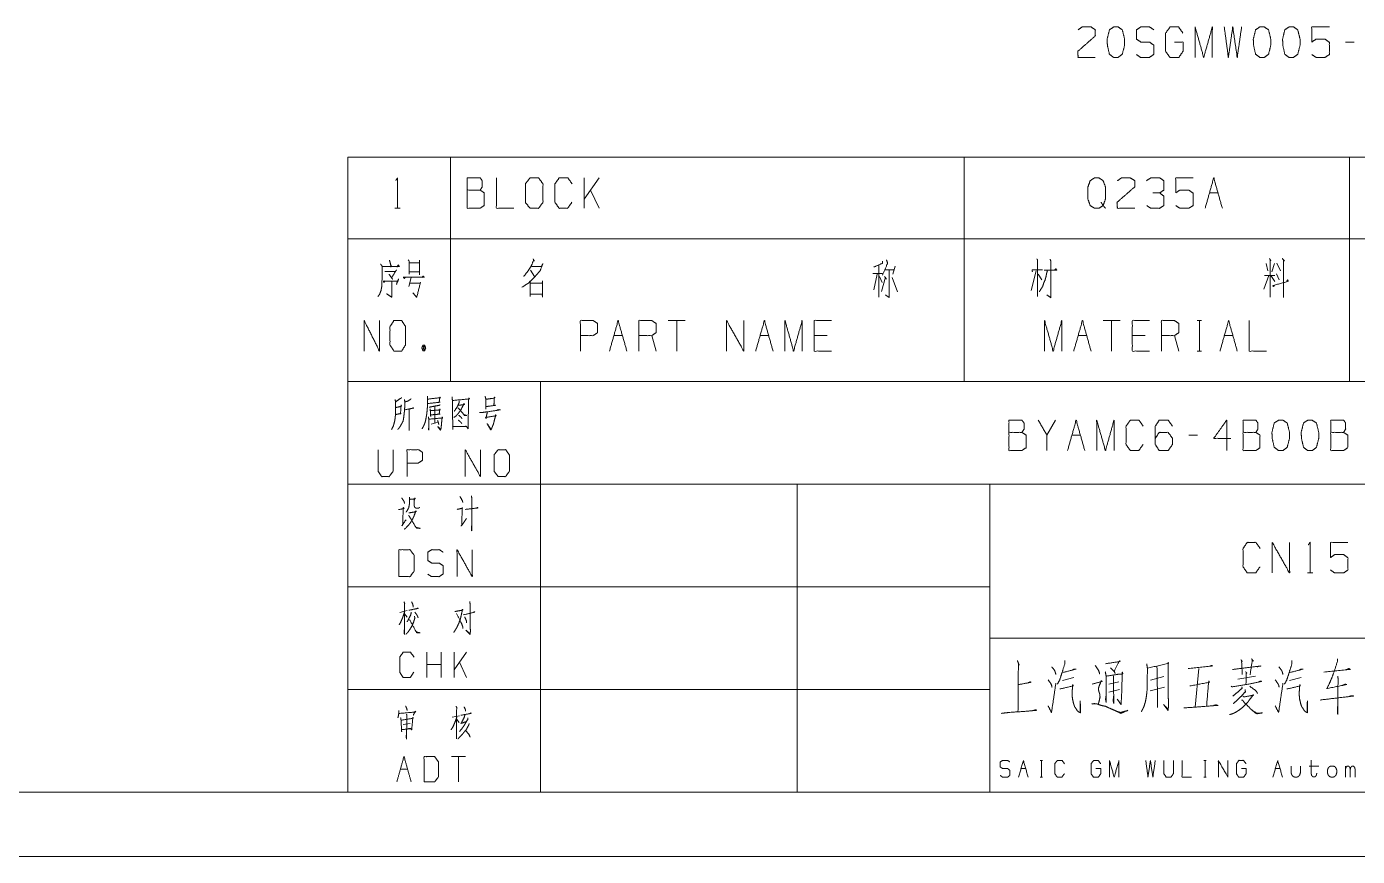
# Paper-space layout 'SHT2' of a CAD drawing. Header units: millimetres. Extents: x 0 to 420, y 0 to 297.
# Drawn here: x 210 to 313.6, y 0 to 64.6 of the extents above; entities that cross this region are included whole.
import ezdxf

# ---------------------------------------------------------------- set-up
doc = ezdxf.new("R2010")
doc.units = ezdxf.units.MM
doc.layers.add('101', color=7, linetype='Continuous', true_color=0xffffff)

psp = doc.layouts.new('SHT2')

# ---------------------------------------------------------------- linework, layer by layer
at = {"layer": '101', "color": 72, "linetype": 'Continuous', "lineweight": 18}
for p, q in [((313.36, 63.43), (312.68, 63.43)), ((235, 54.46), (235, 48.11)), ((235, 54.46), (243, 54.46)), ((243, 54.46), (283, 54.46)), ((243, 54.46), (243, 48.11)), ((283, 54.46), (283, 48.11)), ((283, 54.46), (313, 54.46)), ((313, 54.46), (313, 48.11)), ((313, 54.46), (338, 54.46)), ((253.41, 50.48), (253.41, 52.85)), ((254.57, 52.85), (253.41, 51.2)), ((254.57, 50.48), (253.9, 51.9)), ((302.09, 51.68), (302.76, 51.68)), ((238.67, 50.48), (239.09, 50.48)), ((235, 48.11), (243, 48.11)), ((235, 48.11), (235, 37)), ((243, 48.11), (243, 37)), ((243, 48.11), (283, 48.11)), ((283, 48.11), (283, 37)), ((283, 48.11), (313, 48.11)), ((313, 48.11), (313, 37)), ((313, 48.11), (338, 48.11)), ((239.76, 46.22), (240.58, 46.22)), ((240.59, 46.45), (240.59, 45.3)), ((249.23, 45.65), (249.55, 45.17)), ((276.35, 46.08), (276.35, 43.55)), ((276.78, 45.68), (277.56, 45.68)), ((277.63, 45.98), (277.45, 45.35)), ((288.6, 45.62), (288.21, 44.08)), ((306.49, 46.18), (306.62, 45.6)), ((307.15, 46.18), (306.94, 45.53)), ((307.33, 46.2), (307.61, 45.62)), ((239.76, 45.53), (240.58, 45.53)), ((239.95, 45.08), (239.76, 44.38)), ((239.81, 44.65), (240.59, 44.65)), ((275.88, 45.4), (276.64, 45.4)), ((276.21, 45.35), (275.95, 44.13)), ((276.39, 45.17), (276.6, 44.7)), ((276.87, 45.12), (276.55, 44)), ((276.8, 45.17), (276.94, 44.95)), ((277.38, 45.08), (277.79, 43.98)), ((288.74, 45.35), (289.04, 44.9)), ((306.72, 45.25), (306.32, 44.17)), ((306.37, 45.25), (307.18, 45.25)), ((306.87, 45.25), (307.18, 44.77)), ((307.31, 45.37), (307.52, 44.92)), ((261.28, 41.74), (259.94, 41.74)), ((260.61, 41.74), (260.61, 39.36)), ((295.14, 41.74), (293.8, 41.74)), ((294.47, 41.74), (294.47, 39.36)), ((301.12, 41.74), (301.46, 41.74)), ((301.3, 41.74), (301.3, 39.36)), ((255.72, 40.56), (256.39, 40.56)), ((259, 39.36), (258.67, 40.56)), ((267.1, 40.56), (267.77, 40.56)), ((272.33, 40.56), (271.32, 40.56)), ((291.86, 40.56), (292.53, 40.56)), ((297.08, 40.56), (296.08, 40.56)), ((299.7, 39.36), (299.36, 40.56)), ((303.24, 40.56), (303.91, 40.56)), ((240.85, 39.81), (240.99, 39.39)), ((301.12, 39.36), (301.46, 39.36)), ((235, 37), (243, 37)), ((243, 37), (283, 37)), ((283, 37), (313, 37)), ((313, 37), (338, 37)), ((241.79, 35.05), (241.78, 33.74)), ((241.5, 33.66), (242.04, 33.81)), ((290.1, 33.98), (289.43, 32.81)), ((291.37, 32.81), (292.04, 32.81)), ((301.15, 32.81), (300.48, 32.81)), ((309.71, 22.08), (310.13, 22.08)), ((239.62, 19.15), (239.06, 19.01)), ((239.43, 18.9), (239.63, 18.63)), ((241.17, 13.94), (241.17, 15.91)), ((242.28, 13.94), (242.28, 15.91)), ((243.29, 13.94), (243.29, 15.91)), ((244.25, 15.91), (243.29, 14.54)), ((242.28, 14.94), (241.17, 14.94)), ((244.25, 13.94), (243.7, 15.12)), ((301.25, 14.63), (300.98, 11.62)), ((290.64, 13.69), (291.54, 13.94)), ((294.25, 13.42), (295.03, 13.59)), ((298.54, 14.01), (297.49, 13.73)), ((304.3, 13.8), (305.66, 14.04)), ((308.32, 13.69), (309.22, 13.94)), ((294.25, 12.8), (295.08, 13)), ((297.47, 12.9), (298.59, 13.18)), ((239.32, 10.28), (239.85, 10.36)), ((243.7, 10.96), (243.12, 10.84)), ((243.49, 10.67), (243.68, 10.43)), ((244.18, 7.77), (243.07, 7.77)), ((243.62, 7.77), (243.62, 5.8)), ((288.91, 7.48), (289.1, 7.48)), ((289.01, 7.48), (289.01, 6.17)), ((301.64, 7.48), (301.83, 7.48)), ((301.74, 7.48), (301.74, 6.17)), ((239.1, 6.79), (239.66, 6.79)), ((287.41, 6.84), (287.78, 6.84)), ((307.21, 6.84), (307.58, 6.84)), ((309.85, 7.04), (310.59, 7.04)), ((312.68, 6.17), (312.68, 7.04)), ((288.91, 6.17), (289.1, 6.17)), ((301.64, 6.17), (301.83, 6.17))]:
    psp.add_line(p, q, dxfattribs=at)
at = {"layer": '101', "color": 133, "linetype": 'Continuous', "lineweight": 18}
for p, q in [((235, 37), (235, 5)), ((235, 37), (415, 37)), ((250, 37), (250, 5)), ((235, 29), (415, 29)), ((270, 29), (270, 5)), ((285, 29), (285, 5)), ((235, 21), (285, 21)), ((285, 17), (394, 17)), ((235, 13), (285, 13)), ((25, 5), (415, 5)), ((235, 5), (415, 5)), ((0, 0), (420, 0))]:
    psp.add_line(p, q, dxfattribs=at)
at = {"layer": '101', "color": 72, "linetype": 'Continuous', "lineweight": 18}
for points, knots in [([(291.86, 64.38), (292.18, 64.61), (292.87, 64.61), (293.2, 64.38), (293.2, 63.91), (291.84, 62.71), (291.86, 62.23), (293.2, 62.23)], [0, 0, 0.069691, 0.192976, 0.265273, 0.350228, 0.674741, 0.759753, 1, 1]), ([(294.97, 62.23), (295.3, 62.48), (295.48, 63.18), (295.48, 63.66), (295.3, 64.38), (294.97, 64.61), (294.63, 64.61), (294.3, 64.38), (294.12, 63.66), (294.14, 63.18), (294.3, 62.48), (294.63, 62.23), (294.97, 62.23)], [0, 0, 0.067524, 0.18397, 0.260582, 0.380943, 0.446139, 0.500306, 0.565503, 0.685863, 0.762528, 0.878309, 0.945834, 1, 1]), ([(296.4, 62.46), (296.73, 62.23), (297.42, 62.23), (297.76, 62.48), (297.76, 63.18), (297.42, 63.43), (296.75, 63.43), (296.4, 63.66), (296.4, 64.38), (296.75, 64.61), (297.42, 64.61), (297.76, 64.38)], [0, 0, 0.068037, 0.184056, 0.254519, 0.372335, 0.442798, 0.555842, 0.62637, 0.748394, 0.818922, 0.931966, 1, 1]), ([(299.36, 63.43), (300.03, 63.43), (300.03, 62.71), (299.7, 62.23), (299.01, 62.23), (298.67, 62.71), (298.67, 64.13), (299.03, 64.61), (299.68, 64.61), (300.02, 64.13)], [0, 0, 0.103295, 0.214795, 0.304261, 0.410274, 0.49974, 0.718895, 0.809957, 0.910534, 1, 1]), ([(300.97, 62.23), (300.97, 64.61), (301.64, 62.23), (302.31, 64.61), (302.31, 62.23)], [0, 0, 0.245192, 0.5, 0.754808, 1, 1]), ([(303.24, 64.61), (303.56, 62.23), (303.9, 64.61), (304.25, 62.23), (304.59, 64.61)], [0, 0, 0.249745, 0.499742, 0.750003, 1, 1]), ([(306.35, 62.23), (306.69, 62.48), (306.86, 63.18), (306.86, 63.66), (306.69, 64.38), (306.35, 64.61), (306.01, 64.61), (305.68, 64.38), (305.5, 63.66), (305.52, 63.18), (305.68, 62.48), (306.01, 62.23), (306.35, 62.23)], [0, 0, 0.067524, 0.18397, 0.260582, 0.380943, 0.446139, 0.500306, 0.565503, 0.685863, 0.762528, 0.878309, 0.945834, 1, 1]), ([(308.63, 62.23), (308.96, 62.48), (309.14, 63.18), (309.14, 63.66), (308.96, 64.38), (308.63, 64.61), (308.29, 64.61), (307.95, 64.38), (307.78, 63.66), (307.8, 63.18), (307.95, 62.48), (308.29, 62.23), (308.63, 62.23)], [0, 0, 0.067527, 0.183972, 0.260584, 0.380943, 0.446142, 0.500305, 0.565504, 0.685864, 0.762529, 0.87831, 0.945837, 1, 1]), ([(310.05, 62.46), (310.39, 62.23), (311.08, 62.23), (311.42, 62.46), (311.42, 63.41), (311.08, 63.66), (310.39, 63.66), (310.05, 63.43), (310.05, 64.61), (311.42, 64.61)], [0, 0, 0.062229, 0.168343, 0.230572, 0.376816, 0.441265, 0.54738, 0.609608, 0.790489, 1, 1]), ([(238.74, 52.65), (238.88, 52.85), (238.88, 50.48)], [0, 0, 0.093491, 1, 1]), ([(244.3, 51.9), (244.3, 52.85), (245.31, 52.85), (245.47, 52.63), (245.47, 52.15), (245.31, 51.9), (244.3, 51.9), (244.3, 50.48), (245.29, 50.48), (245.62, 50.7), (245.62, 51.68), (245.31, 51.9)], [0, 0, 0.115917, 0.238846, 0.272468, 0.330427, 0.366584, 0.489512, 0.663388, 0.78416, 0.833484, 0.952452, 1, 1]), ([(246.58, 52.85), (246.58, 50.48), (247.92, 50.48)], [0, 0, 0.638733, 1, 1]), ([(249.19, 50.48), (249.86, 50.48), (250.2, 50.95), (250.2, 52.38), (249.86, 52.85), (249.19, 52.85), (248.83, 52.38), (248.83, 50.95), (249.19, 50.48)], [0, 0, 0.102684, 0.191619, 0.409477, 0.498411, 0.601095, 0.691619, 0.909477, 1, 1]), ([(252.45, 50.95), (252.12, 50.48), (251.46, 50.48), (251.13, 50.95), (251.13, 52.38), (251.46, 52.85), (252.14, 52.85), (252.47, 52.38)], [0, 0, 0.11457, 0.243368, 0.357935, 0.638584, 0.753151, 0.88543, 1, 1]), ([(293.65, 50.95), (293.81, 50.7), (293.48, 50.48), (293.14, 50.48), (292.8, 50.7), (292.63, 51.18), (292.63, 52.15), (292.8, 52.63), (293.14, 52.85), (293.48, 52.85), (293.81, 52.63), (293.99, 52.15), (293.99, 51.2), (293.81, 50.7), (293.99, 50.48)], [0, 0, 0.043279, 0.102317, 0.151367, 0.210407, 0.284429, 0.426831, 0.500853, 0.559894, 0.608944, 0.667982, 0.742004, 0.880755, 0.958211, 1, 1]), ([(294.92, 52.63), (295.24, 52.85), (295.93, 52.85), (296.27, 52.63), (296.27, 52.15), (294.9, 50.95), (294.92, 50.48), (296.27, 50.48)], [0, 0, 0.069691, 0.192979, 0.265274, 0.350227, 0.674741, 0.759752, 1, 1]), ([(298.21, 51.68), (298.54, 51.9), (298.54, 52.63), (298.21, 52.85), (297.52, 52.85), (297.18, 52.63)], [0, 0, 0.153872, 0.429851, 0.583723, 0.846122, 1, 1]), ([(299.46, 50.7), (299.79, 50.48), (300.48, 50.48), (300.82, 50.7), (300.82, 51.65), (300.48, 51.9), (299.79, 51.9), (299.46, 51.68), (299.46, 52.85), (300.82, 52.85)], [0, 0, 0.062229, 0.168345, 0.230571, 0.376816, 0.441264, 0.547379, 0.609609, 0.79049, 1, 1]), ([(297.2, 50.7), (297.52, 50.48), (298.21, 50.48), (298.54, 50.7), (298.54, 51.43), (298.21, 51.68), (297.69, 51.68)], [0, 0, 0.124123, 0.34369, 0.472445, 0.703376, 0.836727, 1, 1]), ([(237.56, 46.13), (237.69, 45.95), (237.66, 44.45), (237.59, 44.08), (237.48, 43.78), (237.34, 43.6)], [0, 0, 0.081566, 0.649824, 0.793832, 0.914832, 1, 1]), ([(237.7, 45.95), (239.01, 45.95), (238.93, 46.08), (238.85, 45.9)], [0, 0, 0.79327, 0.883171, 1, 1]), ([(237.89, 45.55), (238.71, 45.55), (238.8, 45.68), (238.41, 45.08), (238.5, 44.95), (238.22, 45.35)], [0, 0, 0.349352, 0.41636, 0.723317, 0.790325, 1, 1]), ([(238.25, 46.45), (238.36, 46), (238.39, 46.08), (238.35, 45.9)], [0, 0, 0.638265, 0.750293, 1, 1]), ([(239.7, 46.47), (239.78, 46.38), (239.78, 45.35)], [0, 0, 0.110318, 1, 1]), ([(249.32, 45.95), (250.08, 45.95), (250.2, 46.18), (249.97, 45.6), (249.55, 45.12), (249.14, 44.7), (248.56, 44.33)], [0, 0, 0.213824, 0.286066, 0.460275, 0.639447, 0.80491, 1, 1]), ([(249.43, 46.55), (249.53, 46.38), (249.48, 46.45), (249.28, 45.98), (249.05, 45.62), (248.7, 45.17)], [0, 0, 0.113643, 0.164652, 0.449685, 0.682203, 1, 1]), ([(276.64, 46.35), (276.64, 46.2), (275.95, 45.9)], [0, 0, 0.166335, 1, 1]), ([(276.94, 46.47), (277.03, 46.22), (276.64, 45.28)], [0, 0, 0.205285, 1, 1]), ([(277.15, 45.68), (277.15, 43.53), (276.87, 43.73)], [0, 0, 0.861245, 1, 1]), ([(288.3, 45.53), (288.28, 45.68), (289.1, 45.68)], [0, 0, 0.156667, 1, 1]), ([(288.64, 46.55), (288.71, 46.45), (288.71, 43.6)], [0, 0, 0.041199, 1, 1]), ([(289.47, 45.62), (289.4, 45.37), (289.36, 45.15), (289.29, 44.9), (289.18, 44.65), (289.1, 44.38), (288.95, 44.17), (288.85, 43.98)], [0, 0, 0.146031, 0.274053, 0.420084, 0.572724, 0.735083, 0.872755, 1, 1]), ([(289.22, 45.65), (290.21, 45.65), (290.12, 45.78), (290.01, 45.65)], [0, 0, 0.757413, 0.874554, 1, 1]), ([(289.68, 46.53), (289.73, 46.38), (289.73, 43.53), (289.43, 43.73)], [0, 0, 0.047209, 0.892896, 1, 1]), ([(306.76, 46.58), (306.87, 46.38), (306.81, 46.45), (306.81, 43.55)], [0, 0, 0.070344, 0.098885, 1, 1]), ([(307.75, 46.58), (307.93, 46.38), (307.86, 46.45), (307.86, 43.53)], [0, 0, 0.081006, 0.11229, 1, 1]), ([(237.91, 44.83), (237.81, 44.7), (237.77, 44.8), (238.91, 44.8), (238.96, 45), (238.79, 44.55)], [0, 0, 0.074524, 0.127161, 0.67261, 0.770465, 1, 1]), ([(238.44, 44.83), (238.44, 43.55), (238.03, 43.83)], [0, 0, 0.721581, 1, 1]), ([(239.46, 45.08), (239.41, 45), (239.32, 45.12), (240.97, 45.12), (240.87, 45.2), (240.76, 45.08)], [0, 0, 0.040633, 0.112439, 0.86841, 0.923643, 1, 1]), ([(240.67, 44.73), (240.37, 43.55), (240.07, 43.9)], [0, 0, 0.725031, 1, 1]), ([(249.16, 44.8), (249.21, 44.73), (249.21, 43.6), (249.21, 43.78), (250.15, 43.78), (250.15, 43.55), (250.15, 44.83), (250.15, 44.65), (249.25, 44.65)], [0, 0, 0.018725, 0.248079, 0.283757, 0.474741, 0.520613, 0.780549, 0.816226, 1, 1]), ([(307.15, 44.5), (307.1, 44.38), (306.99, 44.45), (308.23, 44.8), (308.17, 44.92), (308.1, 44.77)], [0, 0, 0.073272, 0.143369, 0.837239, 0.91051, 1, 1]), ([(236.28, 39.36), (236.28, 41.74), (237.47, 39.36), (237.47, 41.74)], [0, 0, 0.320621, 0.679379, 1, 1]), ([(238.6, 39.36), (239.2, 39.36), (239.5, 39.84), (239.5, 41.26), (239.2, 41.74), (238.6, 41.74), (238.29, 41.26), (238.29, 39.84), (238.6, 39.36)], [0, 0, 0.094594, 0.183574, 0.409674, 0.498654, 0.593248, 0.683574, 0.909674, 1, 1]), ([(253.11, 39.36), (253.11, 41.74), (254.11, 41.74), (254.45, 41.51), (254.45, 40.79), (254.1, 40.56), (253.11, 40.56)], [0, 0, 0.401146, 0.571314, 0.639588, 0.762043, 0.832817, 1, 1]), ([(257.66, 39.36), (257.66, 41.74), (258.67, 41.74), (259, 41.51), (259, 40.79), (258.67, 40.56), (257.66, 40.56)], [0, 0, 0.400952, 0.571034, 0.639278, 0.761674, 0.829918, 1, 1]), ([(264.49, 39.36), (264.49, 41.74), (265.83, 39.36), (265.83, 41.74)], [0, 0, 0.317574, 0.682426, 1, 1]), ([(269.04, 39.36), (269.04, 41.74), (269.71, 39.36), (270.38, 41.74), (270.38, 39.36)], [0, 0, 0.245192, 0.5, 0.754808, 1, 1]), ([(272.66, 39.36), (271.32, 39.36), (271.32, 41.74), (272.66, 41.74)], [0, 0, 0.26539, 0.73461, 1, 1]), ([(289.25, 39.36), (289.25, 41.74), (289.92, 39.36), (290.59, 41.74), (290.59, 39.36)], [0, 0, 0.245192, 0.5, 0.754808, 1, 1]), ([(297.42, 39.36), (296.08, 39.36), (296.08, 41.74), (297.42, 41.74)], [0, 0, 0.26539, 0.73461, 1, 1]), ([(298.35, 39.36), (298.35, 41.74), (299.36, 41.74), (299.7, 41.51), (299.7, 40.79), (299.36, 40.56), (298.35, 40.56)], [0, 0, 0.400952, 0.571034, 0.639278, 0.761674, 0.829918, 1, 1]), ([(305.18, 41.74), (305.18, 39.36), (306.53, 39.36)], [0, 0, 0.638733, 1, 1]), ([(240.85, 39.39), (240.99, 39.39), (241.07, 39.61), (240.99, 39.81), (240.85, 39.81), (240.77, 39.61), (240.85, 39.39), (240.99, 39.81)], [0, 0, 0.086283, 0.23189, 0.363169, 0.449452, 0.580731, 0.726338, 1, 1]), ([(239.2, 35.73), (239.14, 35.69), (238.72, 35.4), (238.69, 35.58), (238.73, 35.4), (238.73, 34.83), (238.72, 34.47), (238.7, 34.23), (238.67, 33.99), (238.62, 33.77), (238.56, 33.55), (238.48, 33.39), (238.42, 33.26)], [0, 0, 0.024363, 0.186803, 0.243942, 0.302154, 0.485023, 0.597668, 0.675195, 0.753199, 0.825098, 0.898191, 0.953346, 1, 1]), ([(239.94, 35.64), (239.69, 35.47), (239.45, 35.4), (239.42, 35.58), (239.45, 35.31), (239.44, 35.05), (239.42, 34.76), (239.4, 34.52), (239.37, 34.3), (239.34, 34.05), (239.3, 33.88), (239.22, 33.74), (239.14, 33.59), (239.06, 33.46), (238.98, 33.35), (238.9, 33.26)], [0, 0, 0.096323, 0.172941, 0.229419, 0.31342, 0.396988, 0.487497, 0.564126, 0.634338, 0.711439, 0.768976, 0.817389, 0.871907, 0.92032, 0.962889, 1, 1]), ([(241.2, 35.84), (241.21, 35.64), (241.21, 35.29), (241.2, 34.96), (241.18, 34.74), (241.15, 34.45), (241.11, 34.21), (241.06, 33.94), (241, 33.74), (240.92, 33.55), (240.79, 33.3)], [0, 0, 0.076501, 0.212087, 0.339339, 0.424292, 0.535104, 0.630036, 0.733301, 0.813244, 0.895184, 1, 1]), ([(241.25, 35.62), (242.21, 35.73), (242.17, 35.78), (242.12, 35.38), (242.2, 35.38), (241.23, 35.27)], [0, 0, 0.39108, 0.416924, 0.577585, 0.60892, 1, 1]), ([(243.12, 35.8), (243.15, 35.51), (243.18, 33.24), (243.17, 33.48), (244.27, 33.48), (244.2, 33.5), (244.04, 33.48)], [0, 0, 0.069512, 0.617083, 0.675676, 0.942511, 0.962039, 1, 1]), ([(243.17, 35.51), (244.48, 35.64), (244.43, 35.71), (244.4, 35.51), (244.38, 33.52), (244.37, 33.3), (244.26, 33.48)], [0, 0, 0.32813, 0.348326, 0.398409, 0.893176, 0.948286, 1, 1]), ([(243.6, 35.16), (243.66, 35.14), (244.1, 35.2), (244.06, 35.27), (243.85, 34.85), (243.7, 34.63), (243.56, 34.45), (243.42, 34.3), (243.26, 34.19)], [0, 0, 0.033928, 0.260451, 0.302015, 0.540804, 0.679359, 0.795007, 0.902031, 1, 1]), ([(243.68, 35.49), (243.68, 35.38), (243.54, 35.05), (243.37, 34.78), (243.29, 34.67)], [0, 0, 0.119857, 0.510439, 0.853216, 1, 1]), ([(245.69, 35.86), (245.76, 35.6), (245.76, 34.83), (245.76, 35.03), (246.51, 35.14), (246.38, 35.14), (246.41, 35.69), (246.43, 35.78), (246.46, 35.71), (246.35, 35.69), (245.76, 35.6)], [0, 0, 0.076615, 0.294118, 0.350048, 0.563217, 0.598361, 0.753969, 0.779212, 0.799823, 0.831203, 1, 1]), ([(238.76, 34.41), (238.8, 34.43), (239.15, 34.5), (239.11, 34.47), (239.15, 35.16), (239.19, 35.07), (238.75, 34.96)], [0, 0, 0.022681, 0.239273, 0.269981, 0.676983, 0.732557, 1, 1]), ([(239.44, 34.78), (240.14, 34.92), (240.09, 34.94), (240.01, 34.89)], [0, 0, 0.834819, 0.895271, 1, 1]), ([(239.79, 34.83), (239.79, 33.19), (239.78, 33.3), (239.79, 33.48)], [0, 0, 0.849785, 0.907773, 1, 1]), ([(241.29, 34.23), (241.31, 34.03), (241.32, 33.52), (241.31, 33.19), (241.29, 33.28), (241.32, 33.5)], [0, 0, 0.147471, 0.523365, 0.768668, 0.835023, 1, 1]), ([(241.32, 34.05), (242.39, 34.16), (242.35, 34.23), (242.34, 34.12), (242.29, 33.61), (242.28, 33.41), (242.21, 33.19), (242.01, 33.48), (242.23, 33.26)], [0, 0, 0.374083, 0.399749, 0.43883, 0.61759, 0.687459, 0.767887, 0.891105, 1, 1]), ([(242.2, 35.18), (242.15, 35.14), (241.76, 35.07), (241.54, 35.03), (241.34, 34.98)], [0, 0, 0.07226, 0.516589, 0.766867, 1, 1]), ([(241.42, 34.87), (241.43, 34.72), (241.46, 34.27), (241.45, 34.39), (242.18, 34.45), (242.12, 34.45), (242.17, 34.85), (242.2, 34.78), (241.43, 34.72)], [0, 0, 0.056492, 0.217482, 0.258029, 0.525926, 0.548635, 0.694164, 0.720796, 1, 1]), ([(243.57, 34.92), (243.62, 34.92), (244.1, 34.34), (244.27, 34.34), (244.1, 34.39), (244.02, 34.43)], [0, 0, 0.037884, 0.645156, 0.784053, 0.927468, 1, 1]), ([(243.65, 34.36), (243.82, 34.21), (243.9, 34.1)], [0, 0, 0.630834, 1, 1]), ([(245.27, 34.58), (245.48, 34.58), (245.88, 34.63), (246.88, 34.78), (246.77, 34.8), (246.61, 34.76)], [0, 0, 0.107045, 0.322389, 0.855631, 0.914429, 1, 1]), ([(245.87, 34.63), (245.76, 34.1), (245.72, 34.19), (246.55, 34.32), (246.51, 34.41), (246.51, 34.32), (246.41, 33.94), (246.35, 33.7), (246.27, 33.5), (246.21, 33.35), (246.16, 33.24), (246.13, 33.22), (245.85, 33.72), (246.15, 33.26)], [0, 0, 0.136367, 0.159976, 0.371153, 0.396349, 0.418608, 0.516111, 0.579315, 0.633124, 0.675136, 0.705359, 0.714999, 0.861275, 1, 1]), ([(242, 33.94), (242.06, 33.77), (242.09, 33.63)], [0, 0, 0.579215, 1, 1]), ([(243.59, 33.99), (243.79, 33.83), (243.88, 33.72)], [0, 0, 0.637944, 1, 1]), ([(286.48, 33.03), (286.48, 33.98), (287.49, 33.98), (287.65, 33.76), (287.65, 33.28), (287.49, 33.03), (286.48, 33.03), (286.48, 31.61), (287.47, 31.61), (287.81, 31.83), (287.81, 32.81), (287.49, 33.03)], [0, 0, 0.115917, 0.238845, 0.272468, 0.330427, 0.366583, 0.489512, 0.663388, 0.78416, 0.833484, 0.952452, 1, 1]), ([(289.43, 31.61), (289.43, 32.81), (288.76, 33.98)], [0, 0, 0.469959, 1, 1]), ([(293.31, 31.61), (293.31, 33.98), (293.99, 31.61), (294.66, 33.98), (294.66, 31.61)], [0, 0, 0.245192, 0.5, 0.754808, 1, 1]), ([(296.92, 32.08), (296.58, 31.61), (295.93, 31.61), (295.59, 32.08), (295.59, 33.51), (295.93, 33.98), (296.6, 33.98), (296.93, 33.51)], [0, 0, 0.11457, 0.243368, 0.357935, 0.638584, 0.753151, 0.88543, 1, 1]), ([(297.87, 32.56), (298.18, 33.03), (298.87, 33.03), (299.21, 32.56), (299.21, 32.08), (298.87, 31.61), (298.18, 31.61), (297.87, 32.08), (297.87, 33.51), (298.18, 33.98), (298.87, 33.98), (299.21, 33.51)], [0, 0, 0.076963, 0.16976, 0.248073, 0.312018, 0.390332, 0.483129, 0.560092, 0.751927, 0.828889, 0.921687, 1, 1]), ([(303.76, 32.56), (302.42, 32.56), (303.43, 33.98), (303.43, 31.61)], [0, 0, 0.245869, 0.565295, 1, 1]), ([(304.7, 33.03), (304.7, 33.98), (305.7, 33.98), (305.86, 33.76), (305.86, 33.28), (305.7, 33.03), (304.7, 33.03), (304.7, 31.61), (305.69, 31.61), (306.02, 31.83), (306.02, 32.81), (305.7, 33.03)], [0, 0, 0.115917, 0.238847, 0.27247, 0.330428, 0.366585, 0.489515, 0.66339, 0.784165, 0.833487, 0.952454, 1, 1]), ([(307.8, 31.61), (308.14, 31.86), (308.32, 32.56), (308.32, 33.03), (308.14, 33.76), (307.8, 33.98), (307.47, 33.98), (307.13, 33.76), (306.95, 33.03), (306.97, 32.56), (307.13, 31.86), (307.47, 31.61), (307.8, 31.61)], [0, 0, 0.067527, 0.183973, 0.260585, 0.380944, 0.446143, 0.500306, 0.565505, 0.685865, 0.76253, 0.87831, 0.945837, 1, 1]), ([(310.08, 31.61), (310.42, 31.86), (310.59, 32.56), (310.59, 33.03), (310.42, 33.76), (310.08, 33.98), (309.74, 33.98), (309.41, 33.76), (309.23, 33.03), (309.25, 32.56), (309.41, 31.86), (309.74, 31.61), (310.08, 31.61)], [0, 0, 0.067524, 0.18397, 0.260582, 0.380941, 0.446138, 0.500304, 0.565503, 0.685862, 0.762527, 0.878307, 0.945834, 1, 1]), ([(311.53, 33.03), (311.53, 33.98), (312.53, 33.98), (312.69, 33.76), (312.69, 33.28), (312.53, 33.03), (311.53, 33.03), (311.53, 31.61), (312.52, 31.61), (312.85, 31.83), (312.85, 32.81), (312.53, 33.03)], [0, 0, 0.115917, 0.238848, 0.272469, 0.330428, 0.366583, 0.489514, 0.66339, 0.784162, 0.833487, 0.952454, 1, 1]), ([(237.36, 31.68), (237.36, 30), (237.64, 29.58), (238.23, 29.58), (238.54, 30), (238.54, 31.68)], [0, 0, 0.33715, 0.438599, 0.557782, 0.66285, 1, 1]), ([(239.62, 29.58), (239.62, 31.68), (240.51, 31.68), (240.81, 31.48), (240.81, 30.84), (240.49, 30.64), (239.62, 30.64)], [0, 0, 0.401145, 0.571312, 0.639588, 0.762043, 0.832818, 1, 1]), ([(244.15, 29.58), (244.15, 31.68), (245.33, 29.58), (245.33, 31.68)], [0, 0, 0.317575, 0.682425, 1, 1]), ([(246.71, 29.58), (247.3, 29.58), (247.59, 30), (247.59, 31.26), (247.3, 31.68), (246.71, 31.68), (246.39, 31.26), (246.39, 30), (246.71, 29.58)], [0, 0, 0.102684, 0.19162, 0.409478, 0.498414, 0.601098, 0.69162, 0.909478, 1, 1]), ([(239.81, 27.98), (239.82, 27.78), (239.82, 27.56), (239.79, 27.37), (239.75, 27.17), (239.68, 27.03), (239.62, 26.92), (239.54, 26.81)], [0, 0, 0.161539, 0.340478, 0.503498, 0.668955, 0.787647, 0.890428, 1, 1]), ([(243.74, 28.03), (243.93, 27.7), (243.96, 27.56)], [0, 0, 0.736529, 1, 1]), ([(244.63, 28.09), (244.65, 27.94), (244.65, 25.36), (244.63, 25.53), (244.65, 25.75)], [0, 0, 0.049515, 0.872926, 0.929447, 1, 1]), ([(238.96, 27.01), (239.39, 27.1), (239.32, 27.19), (239.31, 27.01), (239.29, 25.84), (239.21, 25.75), (239.54, 26.22)], [0, 0, 0.167422, 0.209474, 0.278414, 0.733408, 0.779231, 1, 1]), ([(239.2, 27.94), (239.39, 27.63), (239.42, 27.5)], [0, 0, 0.726452, 1, 1]), ([(239.84, 27.81), (240.26, 27.85), (240.23, 27.92), (240.18, 27.74), (240.18, 27.59), (240.18, 27.3), (240.2, 27.23), (240.23, 27.17), (240.29, 27.14), (240.37, 27.12), (240.48, 27.12), (240.54, 27.14), (240.59, 27.19)], [0, 0, 0.256861, 0.301243, 0.412007, 0.505689, 0.679669, 0.720918, 0.765306, 0.805452, 0.854617, 0.920845, 0.960991, 1, 1]), ([(243.51, 27.03), (243.94, 27.12), (243.91, 27.17), (243.88, 25.8), (243.82, 25.71), (244.24, 26.33)], [0, 0, 0.163595, 0.183435, 0.685805, 0.725489, 1, 1]), ([(244.15, 27.03), (245.16, 27.14), (245.1, 27.17), (244.97, 27.12)], [0, 0, 0.837047, 0.891364, 1, 1]), ([(239.75, 26.75), (240.35, 26.86), (240.31, 26.92), (240.17, 26.53), (240.09, 26.35), (240.01, 26.2), (239.89, 26), (239.75, 25.82), (239.6, 25.67), (239.5, 25.55), (239.4, 25.49)], [0, 0, 0.254941, 0.288363, 0.462053, 0.541623, 0.612966, 0.709673, 0.80267, 0.888733, 0.952733, 1, 1]), ([(239.73, 26.55), (239.76, 26.55), (240.34, 25.58), (240.63, 25.55), (240.34, 25.62), (240.26, 25.71)], [0, 0, 0.016597, 0.617583, 0.775731, 0.937327, 1, 1]), ([(238.98, 21.79), (239.85, 21.79), (240.17, 22.21), (240.17, 23.47), (239.85, 23.89), (238.98, 23.89), (238.98, 21.79)], [0, 0, 0.142136, 0.227161, 0.43179, 0.516816, 0.658952, 1, 1]), ([(241.23, 21.99), (241.52, 21.79), (242.13, 21.79), (242.43, 22.01), (242.43, 22.63), (242.13, 22.85), (241.54, 22.85), (241.23, 23.05), (241.23, 23.69), (241.54, 23.89), (242.13, 23.89), (242.43, 23.69)], [0, 0, 0.068036, 0.184055, 0.254519, 0.372335, 0.4428, 0.555844, 0.62637, 0.748394, 0.81892, 0.931964, 1, 1]), ([(243.51, 21.79), (243.51, 23.89), (244.69, 21.79), (244.69, 23.89)], [0, 0, 0.317575, 0.682425, 1, 1]), ([(306.02, 22.56), (305.69, 22.08), (305.03, 22.08), (304.7, 22.56), (304.7, 23.98), (305.03, 24.46), (305.7, 24.46), (306.04, 23.98)], [0, 0, 0.114567, 0.243366, 0.357935, 0.638584, 0.753154, 0.885433, 1, 1]), ([(306.97, 22.08), (306.97, 24.46), (308.32, 22.08), (308.32, 24.46)], [0, 0, 0.317574, 0.682426, 1, 1]), ([(309.78, 24.26), (309.92, 24.46), (309.92, 22.08)], [0, 0, 0.09349, 1, 1]), ([(311.51, 22.31), (311.84, 22.08), (312.53, 22.08), (312.87, 22.31), (312.87, 23.26), (312.53, 23.51), (311.84, 23.51), (311.51, 23.28), (311.51, 24.46), (312.87, 24.46)], [0, 0, 0.062227, 0.168345, 0.230572, 0.376816, 0.441264, 0.547383, 0.609609, 0.79049, 1, 1]), ([(239.37, 19.83), (239.44, 19.71), (239.41, 19.75), (239.41, 17.31), (239.38, 17.45), (239.41, 17.66)], [0, 0, 0.048142, 0.065074, 0.880813, 0.930182, 1, 1]), ([(239.97, 19.83), (240.06, 19.65), (240.09, 19.52), (240.09, 19.4)], [0, 0, 0.449924, 0.728677, 1, 1]), ([(244.5, 19.85), (244.53, 19.63), (244.53, 18.05), (244.55, 17.54), (244.53, 17.33), (244.52, 17.29), (244.2, 17.62), (244.52, 17.33)], [0, 0, 0.066217, 0.519982, 0.669307, 0.729162, 0.741827, 0.875056, 1, 1]), ([(239.41, 19.01), (239.32, 18.72), (239.22, 18.47), (239.12, 18.24), (239, 18.03)], [0, 0, 0.285939, 0.539663, 0.775435, 1, 1]), ([(240.2, 18.72), (240.22, 18.55), (240.13, 18.26), (240.04, 18.03), (239.94, 17.85), (239.76, 17.56), (239.66, 17.43), (239.53, 17.31)], [0, 0, 0.103476, 0.291956, 0.443856, 0.576191, 0.787107, 0.887318, 1, 1]), ([(239.94, 19.03), (239.92, 18.86), (239.78, 18.57), (239.68, 18.36), (239.62, 18.28)], [0, 0, 0.201933, 0.596284, 0.876828, 1, 1]), ([(239.75, 19.17), (240.49, 19.32), (240.44, 19.34), (240.36, 19.29)], [0, 0, 0.838754, 0.907252, 1, 1]), ([(240.22, 19.03), (240.39, 18.8), (240.44, 18.69), (240.49, 18.57)], [0, 0, 0.535199, 0.744449, 1, 1]), ([(243.33, 19.07), (243.98, 19.19), (243.93, 19.25), (243.89, 19.01), (243.83, 18.76), (243.77, 18.49), (243.65, 18.16), (243.52, 17.89), (243.51, 17.85), (243.39, 17.66), (243.25, 17.45)], [0, 0, 0.244428, 0.272774, 0.366789, 0.461906, 0.564547, 0.695473, 0.807142, 0.823507, 0.905515, 1, 1]), ([(243.48, 18.92), (243.87, 18.12), (243.95, 17.89), (243.96, 17.74)], [0, 0, 0.70022, 0.886543, 1, 1]), ([(244.01, 18.84), (244.05, 18.82), (244.9, 19.03), (244.84, 19.05), (244.78, 19.01)], [0, 0, 0.045965, 0.873307, 0.932104, 1, 1]), ([(244.11, 18.65), (244.24, 18.34), (244.25, 18.2)], [0, 0, 0.698424, 1, 1]), ([(239.81, 18.43), (239.85, 18.38), (240.36, 17.43), (240.64, 17.41), (240.38, 17.47), (240.3, 17.56)], [0, 0, 0.033497, 0.633662, 0.788434, 0.938664, 1, 1]), ([(240.14, 14.34), (239.87, 13.94), (239.32, 13.94), (239.05, 14.34), (239.05, 15.52), (239.32, 15.91), (239.88, 15.91), (240.16, 15.52)], [0, 0, 0.114569, 0.243366, 0.357935, 0.638584, 0.753153, 0.885431, 1, 1]), ([(287.13, 15.25), (287.27, 14.9), (287.23, 15.01), (287.2, 14.28), (287.2, 12.25), (287.18, 11.28)], [0, 0, 0.088891, 0.116032, 0.287978, 0.770794, 1, 1]), ([(289.81, 14.76), (290.03, 14.49), (290.08, 14.35), (290.13, 14.18)], [0, 0, 0.519919, 0.73571, 1, 1]), ([(290.83, 15.25), (290.83, 15.01), (290.59, 14.25), (290.42, 13.73), (290.25, 13.42)], [0, 0, 0.124612, 0.535976, 0.817159, 1, 1]), ([(290.66, 14.32), (291.71, 14.59), (291.54, 14.59), (291.37, 14.49)], [0, 0, 0.745411, 0.862774, 1, 1]), ([(293.2, 14.87), (293.47, 14.45), (293.54, 14.21)], [0, 0, 0.661595, 1, 1]), ([(294, 15.01), (295.13, 15.18), (295.1, 15.25), (294.66, 14.42), (294.37, 14.7), (294.69, 14.38), (294.74, 14.25)], [0, 0, 0.361753, 0.385074, 0.683733, 0.811934, 0.953357, 1, 1]), ([(297.2, 15.01), (297.27, 14.59), (297.25, 14.18), (297.25, 13.45), (297.22, 12.8), (297.17, 12.42), (297.1, 12.04), (296.98, 11.66), (296.88, 11.45), (296.78, 11.28)], [0, 0, 0.110336, 0.219176, 0.409317, 0.581468, 0.681885, 0.783317, 0.887931, 0.947989, 1, 1]), ([(297.27, 14.66), (298.91, 15.04), (298.86, 15.14), (298.86, 14.63), (298.88, 13.21), (298.88, 12.38), (298.91, 11.87), (298.88, 11.52), (298.88, 11.35), (298.52, 11.83), (298.86, 11.45)], [0, 0, 0.250211, 0.267275, 0.344454, 0.55544, 0.678925, 0.756189, 0.80777, 0.833496, 0.923863, 1, 1]), ([(298, 14.8), (298.05, 12.07), (298.05, 11.59), (298.03, 11.8), (298.05, 12.21)], [0, 0, 0.711345, 0.837386, 0.891777, 1, 1]), ([(300.42, 14.63), (302.34, 14.83), (302.25, 14.87), (302.08, 14.8)], [0, 0, 0.870762, 0.917258, 1, 1]), ([(303.88, 14.56), (306.08, 14.83), (305.95, 14.83), (305.81, 14.76)], [0, 0, 0.886329, 0.935184, 1, 1]), ([(304.54, 15.32), (304.64, 15.18), (304.59, 15.18), (304.64, 14.18)], [0, 0, 0.138589, 0.178592, 1, 1]), ([(305.37, 15.39), (305.51, 15.21), (305.42, 15.28), (305.25, 14.14)], [0, 0, 0.151118, 0.230947, 1, 1]), ([(307.49, 14.76), (307.71, 14.49), (307.76, 14.35), (307.81, 14.18)], [0, 0, 0.519919, 0.73571, 1, 1]), ([(308.51, 15.25), (308.51, 15.01), (308.27, 14.25), (308.1, 13.73), (307.93, 13.42)], [0, 0, 0.124612, 0.535976, 0.817159, 1, 1]), ([(308.34, 14.32), (309.39, 14.59), (309.22, 14.59), (309.05, 14.49)], [0, 0, 0.745418, 0.86277, 1, 1]), ([(310.98, 14.35), (313.05, 14.56), (312.95, 14.63), (312.68, 14.52)], [0, 0, 0.836554, 0.884532, 1, 1]), ([(312.05, 15.39), (312.05, 15.18), (311.73, 14.21), (311.51, 13.66), (311.24, 13.07), (311.2, 13.07), (312.76, 13.38), (312.66, 13.42), (312.44, 13.32)], [0, 0, 0.046524, 0.275032, 0.408545, 0.553501, 0.564465, 0.92219, 0.945453, 1, 1]), ([(287.23, 13.38), (288.2, 13.56), (288.13, 13.59), (287.96, 13.52)], [0, 0, 0.788943, 0.853361, 1, 1]), ([(289.52, 13.76), (289.74, 13.45), (289.79, 13.35), (289.83, 13.18)], [0, 0, 0.564231, 0.734008, 1, 1]), ([(289.52, 11.73), (289.79, 11.21), (290.13, 13.49)], [0, 0, 0.202025, 1, 1]), ([(292.96, 13.42), (293.74, 13.63), (293.66, 13.69), (293.59, 13.49), (293.47, 13.18), (293.44, 13.04), (293.47, 12.87), (293.54, 12.66), (293.57, 12.42), (293.49, 12.07), (293.44, 11.87)], [0, 0, 0.288064, 0.323943, 0.402265, 0.521269, 0.571261, 0.63341, 0.711732, 0.798322, 0.924133, 1, 1]), ([(293.98, 14.38), (294.05, 14.01), (294.05, 12), (294, 12.25), (294.05, 12.59)], [0, 0, 0.129595, 0.800553, 0.883167, 1, 1]), ([(294.05, 14.04), (294.93, 14.18), (295.35, 14.21), (295.3, 14.35), (295.27, 13.28), (295.25, 12.63), (295.22, 12.07), (295.2, 11.83), (294.91, 12.25)], [0, 0, 0.19844, 0.29133, 0.324006, 0.56283, 0.709269, 0.832622, 0.88681, 1, 1]), ([(294.61, 14.07), (294.61, 13.21), (294.64, 12.38), (294.64, 11.9), (294.59, 12.14), (294.64, 12.56)], [0, 0, 0.304008, 0.595981, 0.766226, 0.853067, 1, 1]), ([(300.56, 13.28), (302.1, 13.56), (302.03, 13.66), (301.86, 11.69)], [0, 0, 0.426351, 0.460965, 1, 1]), ([(303.78, 13.25), (303.86, 13.21), (303.9, 13.21), (305.15, 13.42), (306.15, 13.63), (306.08, 13.66), (305.91, 13.59)], [0, 0, 0.030219, 0.048442, 0.519512, 0.900991, 0.93121, 1, 1]), ([(304.9, 14.38), (305, 14.28), (304.95, 14.25), (304.93, 13.42)], [0, 0, 0.138047, 0.196037, 1, 1]), ([(307.2, 13.76), (307.42, 13.45), (307.47, 13.35), (307.51, 13.18)], [0, 0, 0.564239, 0.734012, 1, 1]), ([(307.2, 11.73), (307.47, 11.21), (307.81, 13.49)], [0, 0, 0.202027, 1, 1]), ([(312.07, 14.04), (312.1, 13.87), (312.07, 11.07), (312.05, 11.35), (312.07, 11.69)], [0, 0, 0.048504, 0.826565, 0.903707, 1, 1]), ([(290.44, 13.04), (291.49, 13.28), (291.44, 13.38), (291.42, 13.14), (291.4, 12.8), (291.4, 12.56), (291.42, 12.28), (291.52, 11.87), (291.59, 11.66), (291.69, 11.52), (291.79, 11.35), (291.91, 11.25), (292.05, 11.18), (292.03, 12.11), (292.01, 11.25)], [0, 0, 0.198341, 0.219427, 0.264158, 0.327895, 0.3724, 0.423461, 0.501845, 0.542306, 0.573453, 0.609975, 0.639452, 0.669269, 0.84099, 1, 1]), ([(304.69, 12.49), (304.76, 12.42), (305.54, 12.56), (305.49, 12.59), (305.2, 12.18), (305.03, 11.97), (304.83, 11.76), (304.61, 11.56), (304.37, 11.38), (304.1, 11.21), (303.88, 11.11), (303.64, 11.04)], [0, 0, 0.029336, 0.260529, 0.277957, 0.425844, 0.50411, 0.587085, 0.675092, 0.762231, 0.855274, 0.926064, 1, 1]), ([(304.61, 13.21), (304.64, 13.07), (304.59, 13.07), (304.3, 12.8), (303.9, 12.49)], [0, 0, 0.128573, 0.17333, 0.54243, 1, 1]), ([(304.86, 13), (304.9, 12.76), (304.86, 12.8), (304.51, 12.42), (304.22, 12.14), (303.93, 11.9)], [0, 0, 0.154138, 0.191518, 0.510905, 0.762591, 1, 1]), ([(305.22, 13.25), (305.71, 12.9), (305.83, 12.69)], [0, 0, 0.713213, 1, 1]), ([(308.12, 13.04), (309.17, 13.28), (309.12, 13.38), (309.1, 13.14), (309.08, 12.8), (309.08, 12.56), (309.1, 12.28), (309.2, 11.87), (309.27, 11.66), (309.37, 11.52), (309.47, 11.35), (309.59, 11.25), (309.73, 11.18), (309.71, 12.11), (309.68, 11.25)], [0, 0, 0.198341, 0.219426, 0.264158, 0.327895, 0.3724, 0.423461, 0.501845, 0.542305, 0.57345, 0.609972, 0.639449, 0.66927, 0.84099, 1, 1]), ([(310.71, 12.18), (313.29, 12.49), (313.17, 12.52), (312.95, 12.45)], [0, 0, 0.879479, 0.922284, 1, 1]), ([(239.51, 11.71), (239.6, 11.5), (239.63, 11.36)], [0, 0, 0.60334, 1, 1]), ([(243.43, 11.69), (243.49, 11.59), (243.48, 11.61), (243.48, 9.16), (243.46, 9.35), (243.48, 9.56)], [0, 0, 0.039885, 0.048389, 0.86771, 0.930393, 1, 1]), ([(244.06, 11.65), (244.16, 11.44), (244.18, 11.36), (244.16, 11.3)], [0, 0, 0.609647, 0.831592, 1, 1]), ([(285.88, 11.14), (286.47, 11.21), (287.88, 11.31), (288.64, 11.38), (288.57, 11.42), (288.3, 11.35)], [0, 0, 0.188617, 0.642502, 0.885462, 0.911348, 1, 1]), ([(292.93, 11.87), (293.13, 11.9), (293.35, 11.87), (293.66, 11.76), (293.98, 11.69), (294.44, 11.49), (294.86, 11.31), (295.18, 11.14), (295.74, 11.38), (295.18, 11.21), (294.91, 11.28)], [0, 0, 0.051192, 0.108601, 0.194771, 0.278606, 0.409731, 0.525759, 0.619013, 0.776803, 0.92843, 1, 1]), ([(300.08, 11.56), (302.74, 11.76), (302.61, 11.8), (302.39, 11.76)], [0, 0, 0.884285, 0.926313, 1, 1]), ([(304.59, 12.18), (304.66, 12.18), (304.81, 11.97), (305.34, 11.45), (305.76, 11.11), (306.22, 11.18), (305.78, 11.14), (305.59, 11.28)], [0, 0, 0.026517, 0.118384, 0.388536, 0.584008, 0.7538, 0.913392, 1, 1]), ([(238.98, 11.36), (238.98, 11.17), (238.93, 10.88), (238.9, 10.78)], [0, 0, 0.316024, 0.817546, 1, 1]), ([(238.98, 11.13), (240.3, 11.25), (240.27, 11.32), (240.1, 10.99)], [0, 0, 0.748923, 0.787787, 1, 1]), ([(239.12, 10.8), (239.15, 10.61), (239.2, 9.7), (239.19, 9.87), (239.92, 9.95), (239.83, 9.97), (239.67, 9.93)], [0, 0, 0.083431, 0.487204, 0.560752, 0.886551, 0.926463, 1, 1]), ([(239.92, 9.95), (239.98, 9.85), (240.07, 10.84), (240.1, 10.76), (239.17, 10.61)], [0, 0, 0.055629, 0.522276, 0.563362, 1, 1]), ([(239.57, 11.07), (239.6, 11.03), (239.58, 9.14), (239.55, 9.33), (239.58, 9.56)], [0, 0, 0.021551, 0.822258, 0.902418, 1, 1]), ([(243.49, 10.82), (243.36, 10.49), (243.26, 10.24), (243.17, 10.05), (243.05, 9.87)], [0, 0, 0.339096, 0.594725, 0.790666, 1, 1]), ([(244.46, 10.36), (244.41, 10.22), (244.24, 9.89), (244.06, 9.68), (243.87, 9.45), (243.71, 9.29), (243.58, 9.16)], [0, 0, 0.100504, 0.349351, 0.529547, 0.726521, 0.879827, 1, 1]), ([(244.35, 10.78), (244.34, 10.67), (244.16, 10.36), (244.15, 10.34), (244.02, 10.14), (243.87, 9.93), (243.71, 9.74)], [0, 0, 0.084867, 0.374487, 0.395069, 0.594277, 0.800098, 1, 1]), ([(244.11, 11.01), (244.09, 10.88), (243.84, 10.38), (243.81, 10.36), (244.27, 10.51)], [0, 0, 0.104845, 0.570656, 0.600711, 1, 1]), ([(243.81, 10.99), (244.63, 11.15), (244.57, 11.17), (244.46, 11.11)], [0, 0, 0.811187, 0.871426, 1, 1]), ([(244.18, 9.81), (244.47, 9.45), (244.53, 9.29), (244.44, 9.49)], [0, 0, 0.533337, 0.737998, 1, 1]), ([(238.82, 5.8), (239.38, 7.77), (239.94, 5.8)], [0, 0, 0.500001, 1, 1]), ([(240.94, 5.8), (241.76, 5.8), (242.06, 6.19), (242.06, 7.37), (241.76, 7.77), (240.94, 7.77), (240.94, 5.8)], [0, 0, 0.142137, 0.227162, 0.431791, 0.516816, 0.658952, 1, 1]), ([(285.8, 6.3), (285.99, 6.17), (286.37, 6.17), (286.55, 6.31), (286.55, 6.7), (286.37, 6.84), (286, 6.84), (285.8, 6.96), (285.8, 7.36), (286, 7.48), (286.37, 7.48), (286.55, 7.36)], [0, 0, 0.068034, 0.184057, 0.25452, 0.372334, 0.442797, 0.555846, 0.626371, 0.748393, 0.818918, 0.931966, 1, 1]), ([(290.79, 6.44), (290.6, 6.17), (290.24, 6.17), (290.05, 6.44), (290.05, 7.22), (290.24, 7.48), (290.61, 7.48), (290.8, 7.22)], [0, 0, 0.114569, 0.243366, 0.357935, 0.638584, 0.753153, 0.885431, 1, 1]), ([(293.25, 6.84), (293.62, 6.84), (293.62, 6.44), (293.44, 6.17), (293.06, 6.17), (292.87, 6.44), (292.87, 7.22), (293.07, 7.48), (293.43, 7.48), (293.61, 7.22)], [0, 0, 0.103295, 0.214796, 0.304261, 0.410274, 0.49974, 0.718896, 0.809958, 0.910535, 1, 1]), ([(294.3, 6.17), (294.3, 7.48), (294.67, 6.17), (295.04, 7.48), (295.04, 6.17)], [0, 0, 0.245192, 0.5, 0.754808, 1, 1]), ([(297.13, 7.48), (297.3, 6.17), (297.49, 7.48), (297.68, 6.17), (297.87, 7.48)], [0, 0, 0.249746, 0.499742, 0.750003, 1, 1]), ([(298.54, 7.48), (298.54, 6.44), (298.72, 6.17), (299.09, 6.17), (299.28, 6.44), (299.28, 7.48)], [0, 0, 0.337152, 0.438599, 0.557781, 0.662848, 1, 1]), ([(299.95, 7.48), (299.95, 6.17), (300.7, 6.17)], [0, 0, 0.638735, 1, 1]), ([(302.78, 6.17), (302.78, 7.48), (303.52, 6.17), (303.52, 7.48)], [0, 0, 0.317574, 0.682426, 1, 1]), ([(304.57, 6.84), (304.94, 6.84), (304.94, 6.44), (304.75, 6.17), (304.37, 6.17), (304.19, 6.44), (304.19, 7.22), (304.38, 7.48), (304.74, 7.48), (304.93, 7.22)], [0, 0, 0.103295, 0.214796, 0.304261, 0.410274, 0.49974, 0.718896, 0.809958, 0.910535, 1, 1]), ([(307.03, 6.17), (307.4, 7.48), (307.77, 6.17)], [0, 0, 0.500001, 1, 1]), ([(310.45, 6.49), (310.4, 6.3), (310.29, 6.19), (310.16, 6.19), (310.04, 6.3), (310, 6.49), (310, 7.5)], [0, 0, 0.107406, 0.190396, 0.26402, 0.350759, 0.456999, 1, 1]), ([(308.44, 7.04), (308.44, 6.52), (308.5, 6.34), (308.61, 6.22), (308.74, 6.17), (308.87, 6.17), (309.01, 6.22), (309.11, 6.34), (309.17, 6.52), (309.17, 7.04)], [0, 0, 0.242016, 0.329107, 0.404862, 0.470732, 0.529268, 0.595138, 0.670893, 0.757984, 1, 1]), ([(311.33, 6.34), (311.44, 6.22), (311.57, 6.17), (311.7, 6.17), (311.84, 6.22), (311.94, 6.34), (312, 6.52), (312, 6.71), (311.94, 6.88), (311.84, 7), (311.7, 7.04), (311.57, 7.04), (311.44, 7), (311.33, 6.88), (311.27, 6.71), (311.27, 6.52), (311.33, 6.34)], [0, 0, 0.063224, 0.118198, 0.167051, 0.222025, 0.285248, 0.357933, 0.432348, 0.5, 0.563224, 0.618198, 0.667051, 0.722025, 0.785248, 0.8529, 0.927315, 1, 1]), ([(312.68, 6.78), (312.71, 6.93), (312.81, 7.03), (312.92, 7.03), (313.02, 6.93), (313.05, 6.78), (313.05, 6.17)], [0, 0, 0.118877, 0.224452, 0.306993, 0.412569, 0.533091, 1, 1]), ([(313.05, 6.78), (313.08, 6.93), (313.18, 7.03), (313.3, 7.03), (313.39, 6.93), (313.43, 6.78), (313.43, 6.17)], [0, 0, 0.118605, 0.223938, 0.31376, 0.413913, 0.53416, 1, 1])]:
    psp.add_open_spline(points, degree=1, knots=knots, dxfattribs=at)
for points in [[(301.75, 50.48), (302.42, 52.85), (303.09, 50.48)], [(255.38, 39.36), (256.05, 41.74), (256.73, 39.36)], [(266.76, 39.36), (267.44, 41.74), (268.11, 39.36)], [(291.52, 39.36), (292.2, 41.74), (292.87, 39.36)], [(302.91, 39.36), (303.58, 41.74), (304.25, 39.36)], [(291.04, 31.61), (291.71, 33.98), (292.38, 31.61)], [(287.23, 6.17), (287.6, 7.48), (287.97, 6.17)]]:
    psp.add_open_spline(points, degree=1, dxfattribs=at)

doc.saveas('drawing.dxf')
